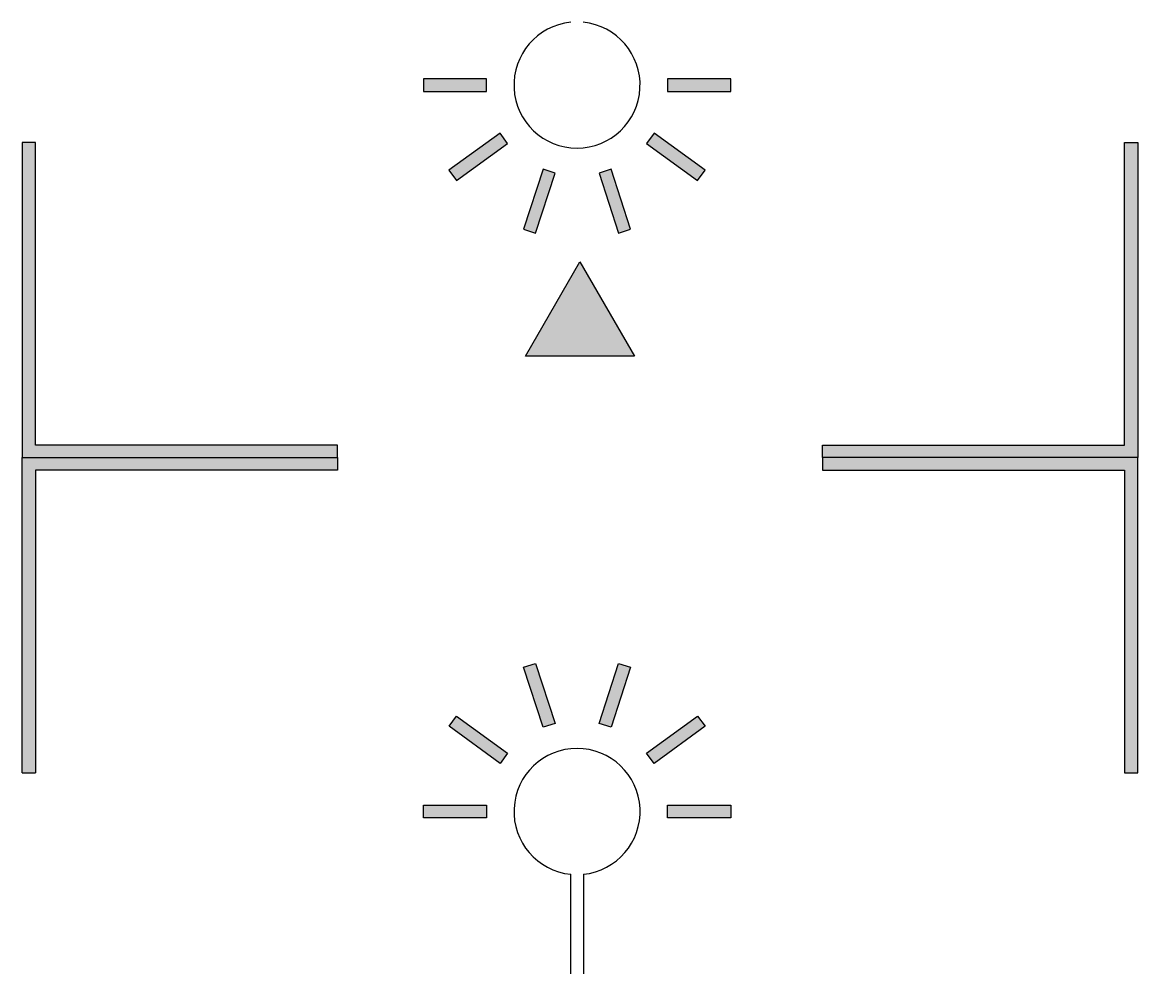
# Model space of a CAD drawing. Header units: millimetres. Extents: x -7034 to 79830, y 8588 to 102980.
# Drawn here: x 23110 to 49642, y 46270 to 68758 of the extents above; entities that cross this region are included whole.
import ezdxf

# ---------------------------------------------------------------- set-up
doc = ezdxf.new("R2010")
doc.units = ezdxf.units.MM
doc.layers.add('Layer-2', color=3, linetype='Continuous')

msp = doc.modelspace()

# ---------------------------------------------------------------- hatches: boundary and pattern name
at = {"layer": 'Layer-2'}
h = msp.add_hatch(color=256, dxfattribs=at)
h.dxf.hatch_style = 1
h.paths.add_polyline_path([(49326.2428283856, 58701.98969281124), (42141.53301126153, 58701.98969281127), (42141.93036145349, 58402.40013807639), (49641.93036145349, 58402.40013807634), (49641.93036145355, 65902.40013807637), (49326.24282838564, 65902.40013807637)])
h.paths.add_polyline_path([(35080.35249175895, 60814.55775312355), (37671.2320557904, 60814.55775312355), (36375.79227377466, 63058.32527372071)])
h.paths.add_polyline_path([(23109.65418609585, 58402.40013807643), (30609.65418609584, 58402.40013807642), (30610.05153628778, 58701.9896928113), (23425.34171916373, 58701.98969281131), (23425.34171916372, 65902.40013807642), (23109.65418609583, 65902.40013807642)])
h.paths.add_polyline_path([(38460.3504075371, 67115.38951149817), (39960.35040753717, 67115.38951149817), (39960.35040753716, 67415.38951149822), (38460.3504075371, 67415.38951149822)])
h.paths.add_polyline_path([(39174.04570136836, 64995.3924621194), (39350.38127705608, 65238.09756043191), (38136.85578549372, 66119.77543887058), (37960.52020980595, 65877.0703405581)])
h.paths.add_polyline_path([(37291.8088307924, 63742.45713124136), (37577.12578568098, 63835.16222955384), (37113.60029411854, 65261.74700399658), (36828.28333922997, 65169.04190568408)])
h.paths.add_polyline_path([(35032.59030549098, 63835.16222955394), (35317.9072603796, 63742.45713124146), (35781.432751942, 65169.04190568419), (35496.1157970535, 65261.74700399669)])
h.paths.add_polyline_path([(33259.33481411593, 65238.09756043211), (33435.67038980369, 64995.39246211963), (34649.19588136611, 65877.07034055833), (34472.86030567835, 66119.77543887083)])
h.paths.add_polyline_path([(32649.36568363509, 67115.3895114985), (34149.36568363511, 67115.3895114985), (34149.36568363511, 67415.3895114985), (32649.36568363509, 67415.3895114985)])
h.paths.add_polyline_path([(38461.05076157089, 94412.56884935759), (39961.05076157096, 94412.56884935759), (39961.05076157096, 94712.56884935759), (38461.05076157089, 94712.5688493576)])
h.paths.add_polyline_path([(37961.22056383975, 95950.88802029769), (38137.55613952751, 95708.18292198516), (39351.0816310899, 96589.8608004239), (39174.74605540216, 96832.56589873639)])
h.paths.add_polyline_path([(36828.98369326376, 96658.9164551717), (37114.30064815234, 96566.21135685919), (37577.82613971478, 97992.79613130193), (37292.5091848262, 98085.50122961441)])
h.paths.add_polyline_path([(35496.81615108731, 96566.2113568591), (35782.13310597579, 96658.91645517158), (35318.6076144134, 98085.50122961432), (35033.29065952476, 97992.79613130183)])
h.paths.add_polyline_path([(34473.56065971215, 95708.18292198493), (34649.89623539992, 95950.88802029745), (33436.37074383748, 96832.56589873615), (33260.03516814971, 96589.86080042364)])
h.paths.add_polyline_path([(32650.06603766888, 94412.56884935727), (34150.06603766893, 94412.56884935727), (34150.06603766893, 94712.56884935727), (32650.06603766888, 94712.56884935727)])
h.paths.add_polyline_path([(23109.65418609579, 95479.87527578976), (23425.34171916379, 95479.87527578977), (23425.34171916373, 102680.2857210549), (30610.05153628779, 102680.2857210549), (30609.65418609579, 102979.8752757898), (23109.65418609579, 102979.8752757898)])
h.paths.add_polyline_path([(49326.24282838576, 95479.87527578972), (49641.93036145373, 95479.87527578969), (49641.93036145376, 102979.8752757897), (42141.93036145376, 102979.8752757897), (42141.53301126175, 102680.2857210548), (49326.24282838583, 102680.2857210548)])
h = msp.add_hatch(color=256, dxfattribs=at)
h.dxf.hatch_style = 1
h.paths.add_polyline_path([(49326.24282838542, 14124.51455509792), (42141.53301126135, 14124.51455509795), (42141.93036145331, 13824.92500036308), (49641.93036145331, 13824.92500036302), (49641.93036145337, 21324.92500036304), (49326.24282838547, 21324.92500036304)])
h.paths.add_polyline_path([(35080.35249175877, 16237.08261541023), (37671.23205579022, 16237.08261541023), (36375.79227377447, 18480.85013600739)])
h.paths.add_polyline_path([(23109.65418609566, 13824.92500036311), (30609.65418609566, 13824.92500036311), (30610.0515362876, 14124.51455509798), (23425.34171916355, 14124.51455509798), (23425.34171916354, 21324.92500036311), (23109.65418609565, 21324.92500036311)])
h.paths.add_polyline_path([(38460.35040753692, 22537.91437378485), (39960.35040753699, 22537.91437378485), (39960.35040753698, 22837.9143737849), (38460.35040753692, 22837.9143737849)])
h.paths.add_polyline_path([(39174.04570136817, 20417.91732440608), (39350.38127705589, 20660.62242271859), (38136.85578549354, 21542.30030115726), (37960.52020980577, 21299.59520284478)])
h.paths.add_polyline_path([(37291.80883079222, 19164.98199352804), (37577.1257856808, 19257.68709184052), (37113.60029411836, 20684.27186628327), (36828.28333922979, 20591.56676797076)])
h.paths.add_polyline_path([(35032.5903054908, 19257.68709184062), (35317.90726037942, 19164.98199352814), (35781.43275194181, 20591.56676797087), (35496.11579705332, 20684.27186628337)])
h.paths.add_polyline_path([(33259.33481411575, 20660.6224227188), (33435.6703898035, 20417.91732440632), (34649.19588136593, 21299.59520284502), (34472.86030567816, 21542.30030115751)])
h.paths.add_polyline_path([(32649.3656836349, 22537.91437378519), (34149.36568363493, 22537.91437378519), (34149.36568363493, 22837.91437378519), (32649.3656836349, 22837.91437378519)])
h.paths.add_polyline_path([(38461.05076157071, 49835.09371164427), (39961.05076157078, 49835.09371164427), (39961.05076157078, 50135.09371164426), (38461.05076157071, 50135.09371164427)])
h.paths.add_polyline_path([(37961.22056383957, 51373.41288258436), (38137.55613952733, 51130.70778427184), (39351.08163108971, 52012.38566271058), (39174.74605540198, 52255.09076102306)])
h.paths.add_polyline_path([(36828.98369326357, 52081.44131745838), (37114.30064815216, 51988.73621914586), (37577.8261397146, 53415.3209935886), (37292.50918482602, 53508.02609190108)])
h.paths.add_polyline_path([(35496.81615108713, 51988.73621914578), (35782.1331059756, 52081.44131745826), (35318.60761441322, 53508.026091901), (35033.29065952457, 53415.3209935885)])
h.paths.add_polyline_path([(34473.56065971197, 51130.7077842716), (34649.89623539973, 51373.41288258413), (33436.3707438373, 52255.09076102282), (33260.03516814953, 52012.38566271032)])
h.paths.add_polyline_path([(32650.06603766869, 49835.09371164395), (34150.06603766874, 49835.09371164395), (34150.06603766874, 50135.09371164395), (32650.0660376687, 50135.09371164395)])
h.paths.add_polyline_path([(23109.65418609561, 50902.40013807644), (23425.3417191636, 50902.40013807645), (23425.34171916355, 58102.81058334158), (30610.05153628761, 58102.81058334157), (30609.65418609561, 58402.40013807643), (23109.65418609561, 58402.40013807645)])
h.paths.add_polyline_path([(49326.24282838557, 50902.40013807639), (49641.93036145355, 50902.40013807637), (49641.93036145357, 58402.40013807637), (42141.93036145358, 58402.40013807637), (42141.53301126157, 58102.81058334152), (49326.24282838564, 58102.81058334147)])

# ---------------------------------------------------------------- linework, layer by layer
for p, q in [((34149.36568363509, 67415.38951149849), (32649.36568363509, 67415.38951149849)), ((32649.36568363509, 67415.38951149849), (32649.36568363509, 67115.3895114985)), ((34149.36568363509, 67115.3895114985), (34149.36568363509, 67415.38951149849)), ((39960.35040753714, 67415.3895114982), (38460.35040753709, 67415.3895114982)), ((38460.35040753709, 67415.3895114982), (38460.35040753709, 67115.38951149816)), ((39960.35040753714, 67115.38951149816), (39960.35040753714, 67415.3895114982)), ((32649.36568363509, 67115.3895114985), (34149.36568363509, 67115.3895114985)), ((38460.35040753709, 67115.38951149816), (39960.35040753714, 67115.38951149816)), ((34472.86030567834, 66119.77543887081), (33259.33481411591, 65238.0975604321)), ((34649.19588136611, 65877.0703405583), (34472.86030567834, 66119.77543887081)), ((38136.8557854937, 66119.77543887057), (37960.52020980595, 65877.07034055809)), ((39350.38127705607, 65238.09756043191), (38136.8557854937, 66119.77543887057)), ((23109.6541860958, 65902.40013807642), (23109.6541860958, 58402.40013807642)), ((23425.34171916371, 65902.40013807642), (23109.6541860958, 65902.40013807642)), ((23425.34171916371, 58701.98969281131), (23425.34171916371, 65902.40013807642)), ((33435.67038980367, 64995.39246211961), (34649.19588136611, 65877.0703405583)), ((37960.52020980595, 65877.07034055809), (39174.04570136836, 64995.39246211937)), ((49326.24282838561, 58701.98969281121), (49326.24282838563, 65902.40013807632)), ((49326.24282838563, 65902.40013807632), (49641.93036145352, 65902.40013807632)), ((49641.93036145352, 65902.40013807632), (49641.93036145349, 58402.40013807634)), ((33259.33481411591, 65238.0975604321), (33435.67038980367, 64995.39246211961)), ((35496.11579705349, 65261.74700399666), (35032.59030549096, 63835.16222955393)), ((35317.9072603796, 63742.45713124146), (35781.43275194197, 65169.04190568419)), ((35781.43275194197, 65169.04190568419), (35496.11579705349, 65261.74700399666)), ((37113.60029411854, 65261.74700399656), (36828.28333922996, 65169.04190568405)), ((36828.28333922996, 65169.04190568405), (37291.8088307924, 63742.45713124136)), ((37577.12578568098, 63835.16222955383), (37113.60029411854, 65261.74700399656)), ((39174.04570136836, 64995.39246211937), (39350.38127705607, 65238.09756043191)), ((35032.59030549096, 63835.16222955393), (35317.9072603796, 63742.45713124146)), ((37291.8088307924, 63742.45713124136), (37577.12578568098, 63835.16222955383)), ((35080.35249175894, 60814.55775312353), (36375.79227377465, 63058.32527372071)), ((36375.79227377465, 63058.32527372071), (37671.2320557904, 60814.55775312353)), ((37671.2320557904, 60814.55775312353), (35080.35249175894, 60814.55775312353)), ((30610.05153628778, 58701.9896928113), (23425.34171916371, 58701.98969281131)), ((30609.6541860958, 58402.40013807641), (30610.05153628778, 58701.9896928113)), ((42141.93036145349, 58402.40013807638), (42141.53301126151, 58701.98969281126)), ((42141.53301126151, 58701.98969281126), (49326.24282838561, 58701.98969281121)), ((23109.6541860958, 58402.40013807642), (30609.6541860958, 58402.40013807641)), ((23109.6541860958, 50902.40013807639), (23109.6541860958, 58402.40013807642)), ((23109.6541860958, 58402.40013807642), (30609.6541860958, 58402.40013807641)), ((30609.6541860958, 58402.40013807641), (30610.05153628778, 58102.81058334152)), ((42141.93036145349, 58402.40013807638), (42141.53301126151, 58102.81058334149)), ((49641.93036145349, 58402.40013807634), (42141.93036145349, 58402.40013807638)), ((49641.93036145349, 58402.40013807634), (42141.93036145349, 58402.40013807638)), ((49641.93036145346, 50902.40013807634), (49641.93036145349, 58402.40013807634)), ((30610.05153628778, 58102.81058334152), (23425.34171916371, 58102.81058334154)), ((23425.34171916371, 58102.81058334154), (23425.34171916371, 50902.40013807639)), ((42141.53301126151, 58102.81058334149), (49326.24282838561, 58102.81058334149)), ((49326.24282838561, 58102.81058334149), (49326.24282838554, 50902.40013807634)), ((35033.29065952455, 53415.32099358848), (35318.60761441318, 53508.02609190099)), ((35496.8161510871, 51988.73621914577), (35033.29065952455, 53415.32099358848)), ((35318.60761441318, 53508.02609190099), (35782.13310597558, 52081.44131745823)), ((36828.98369326354, 52081.44131745836), (37292.50918482598, 53508.02609190108)), ((37577.82613971456, 53415.32099358858), (37114.30064815212, 51988.73621914585)), ((37292.50918482598, 53508.02609190108), (37577.82613971456, 53415.32099358858)), ((33260.0351681495, 52012.38566271031), (33436.37074383727, 52255.0907610228)), ((34473.56065971193, 51130.70778427158), (33260.0351681495, 52012.38566271031)), ((33436.37074383727, 52255.0907610228), (34649.8962353997, 51373.41288258412)), ((35782.13310597558, 52081.44131745823), (35496.8161510871, 51988.73621914577)), ((37114.30064815212, 51988.73621914585), (36828.98369326354, 52081.44131745836)), ((37961.22056383954, 51373.41288258434), (39174.74605540194, 52255.09076102305)), ((39351.08163108968, 52012.38566271056), (38137.5561395273, 51130.70778427181)), ((39174.74605540194, 52255.09076102305), (39351.08163108968, 52012.38566271056)), ((34649.8962353997, 51373.41288258412), (34473.56065971193, 51130.70778427158)), ((38137.5561395273, 51130.70778427181), (37961.22056383954, 51373.41288258434)), ((23109.6541860958, 50902.40013807639), (23425.34171916371, 50902.40013807639)), ((49326.24282838554, 50902.40013807634), (49641.93036145346, 50902.40013807634)), ((32650.06603766866, 49835.09371164393), (32650.06603766866, 50135.09371164393)), ((32650.06603766866, 50135.09371164393), (34150.0660376687, 50135.09371164393)), ((34150.0660376687, 50135.09371164393), (34150.0660376687, 49835.09371164393)), ((38461.05076157068, 49835.09371164424), (38461.05076157068, 50135.09371164424)), ((38461.05076157068, 50135.09371164424), (39961.05076157074, 50135.09371164424)), ((39961.05076157074, 50135.09371164424), (39961.05076157074, 49835.09371164424)), ((34150.0660376687, 49835.09371164393), (32650.06603766866, 49835.09371164393)), ((39961.05076157074, 49835.09371164424), (38461.05076157068, 49835.09371164424)), ((36155.55839961754, 44812.23622146048), (36155.55839961755, 48492.61255598435)), ((36455.55839961755, 48492.61255598391), (36455.55839961754, 44811.04923960347))]:
    msp.add_line(p, q, dxfattribs=at)
for centre, start, end in [((36304.85804558604, 67265.38951149835), 95.73917047759743, 84.26082952240259), ((36305.55839961965, 49985.09371164406), 275.7391704767678, 264.2608295224026)]:
    msp.add_arc(centre, 1499.999999999986, start, end, dxfattribs=at)

doc.saveas('drawing.dxf')
